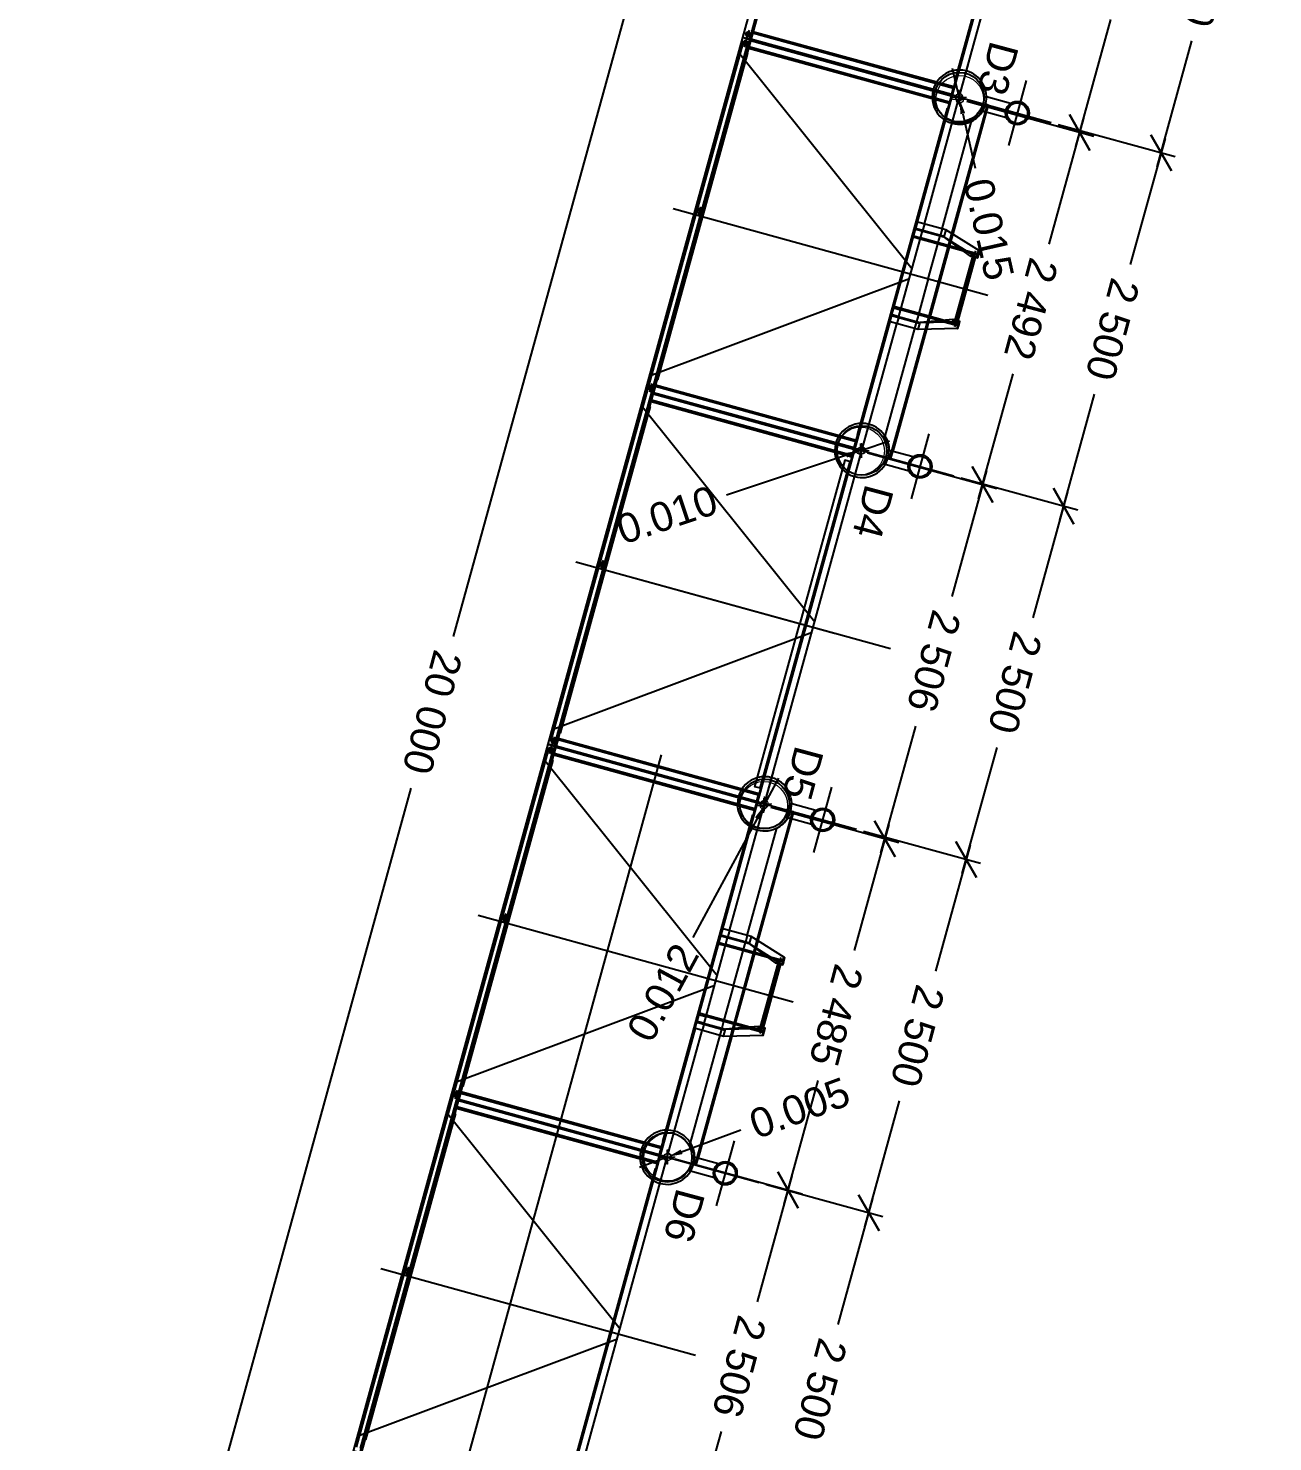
# Model space of a CAD drawing. Header units: metres. Extents: x -745703 to -745513, y -1028671 to -1027761.
# Drawn here: x -745689.67 to -745681.18, y -1027779.77 to -1027770.13 of the extents above; entities that cross this region are included whole.
import ezdxf

# ---------------------------------------------------------------- set-up
doc = ezdxf.new("R2010")
doc.units = ezdxf.units.M
doc.header["$LTSCALE"] = 0.05
doc.header["$PDMODE"] = 34
doc.header["$PDSIZE"] = 0.05
doc.layers.add('__Pomocná', color=2, linetype='Continuous', plot=False)
doc.layers.add('A_kóty', color=220, linetype='Continuous', lineweight=13)
doc.layers.add('bod-oznac', color=6, linetype='Continuous', lineweight=40)
for name, color, linetype in [('bod-cislo', 191, 'Continuous'), ('koty', 5, 'Continuous'), ('PROJEKT', 253, 'Continuous')]:
    doc.layers.add(name, color=color, linetype=linetype)
doc.styles.add('arial', font='arial.ttf')
doc.styles.get("Standard").update_dxf_attribs({"font": 'arial.ttf'})
doc.dimstyles.new('jedna v 100_1', dxfattribs={"dimscale": 0.1, "dimtxt": 2, "dimasz": 2, "dimexe": 1, "dimexo": 0.5, "dimgap": 1.2, "dimtad": 1, "dimdec": 0, "dimlfac": 1000, "dimzin": 9, "dimlunit": 6, "dimtxsty": 'arial', "dimblk": 'OBLIQUE', "dimcen": 0, "dimdle": 1, "dimclrd": 220, "dimclre": 220, "dimclrt": 40, "dimazin": 2, "dimtfac": 0.6, "dimtdec": 0, "dimtmove": 0, "dimatfit": 0, "dimldrblk": 'sipka_koty', "dimfxl": 1, "dimlwd": -1, "dimarcsym": 0})
doc.dimstyles.new('Standard 0.300', dxfattribs={"dimtxt": 0.2, "dimasz": 0.1, "dimexe": 0.18, "dimexo": 0.0625, "dimgap": 0.09, "dimtad": 0, "dimdec": 3, "dimzin": 0, "dimdsep": 46, "dimtxsty": 'Standard', "dimblk2": 'NONE', "dimsah": 1, "dimcen": 0.09, "dimse1": 1, "dimse2": 1, "dimadec": 0, "dimazin": 0, "dimtfac": 1, "dimtdec": 3, "dimtofl": 0, "dimtmove": 0, "dimatfit": 3, "dimldrblk": 'NONE', "dimfxl": 1, "dimtolj": 1, "dimtzin": 0, "dimarcsym": 0})

# ---------------------------------------------------------------- blocks, each defined once
blk = doc.blocks.new('_Oblique')
at = {"color": 0, "linetype": 'ByBlock', "lineweight": -2}
blk.add_line((-0.5, -0.5), (0.5, 0.5), dxfattribs=at)
blk = doc.blocks.new('*D53')
at = {"layer": 'Defpoints', "color": 0, "transparency": 16777216}
for p in [(-745683.4673, -1027765.3688), (-745689.5708, -1027784.4323), (-745688.7777, -1027784.6509)]:
    blk.add_point(p, dxfattribs=at)
at = {"layer": 'PROJEKT', "transparency": 16777216}
for p, q in [((-745684.2289, -1027765.0551), (-745686.7705, -1027774.2747)), ((-745689.5974, -1027784.5287), (-745687.0557, -1027775.3091))]:
    blk.add_line(p, q, dxfattribs=at)
at = {"layer": 'PROJEKT', "lineweight": -2, "transparency": 16777216}
for p, q in [((-745683.5155, -1027765.3555), (-745684.3518, -1027765.1249)), ((-745688.8259, -1027784.6376), (-745689.6672, -1027784.4057))]:
    blk.add_line(p, q, dxfattribs=at)
at = {"layer": 'PROJEKT', "transparency": 16777216, "xscale": 0.2, "yscale": 0.2, "zscale": 0.2}
for p, rotation in [((-745684.2554, -1027765.1515), 74.58737072831195), ((-745689.5708, -1027784.4323), 254.587370728312)]:
    blk.add_blockref('_Oblique', p, dxfattribs=dict(at, rotation=rotation))
at = {"layer": 'PROJEKT', "transparency": 16777216, "insert": (-745686.9131, -1027774.7919), "char_height": 0.2, "attachment_point": 5, "rotation": 255, "style": 'arial'}
blk.add_mtext('20\xa0000', dxfattribs=at)
blk = doc.blocks.new('sipka_koty')
at = {"color": 220, "ltscale": 20}
for p, q in [((-1, 0.15), (-0.9, 0.15)), ((-1, 0.1), (-0.6, 0.1)), ((-1, 0.05), (-0.3, 0.05)), ((-1, 0), (0, 0)), ((-1, -0.05), (-0.3, -0.05)), ((-1, -0.1), (-0.6, -0.1)), ((-1, -0.15), (-0.9, -0.15))]:
    blk.add_line(p, q, dxfattribs=at)
at = {"layer": 'A_kóty', "ltscale": 20}
for p, q in [((0, 0), (-1, 0.167)), ((-1, 0.167), (-1, -0.167)), ((-1, -0.167), (0, 0))]:
    blk.add_line(p, q, dxfattribs=at)
blk = doc.blocks.new('*D54')
at = {"layer": 'Defpoints', "color": 0, "transparency": 16777216}
for p in [(-745682.0294, -1027768.3579), (-745682.6932, -1027770.7681), (-745681.9436, -1027770.9748)]:
    blk.add_point(p, dxfattribs=at)
at = {"layer": 'PROJEKT', "lineweight": -2, "transparency": 16777216}
for p, q in [((-745681.9812, -1027768.3712), (-745681.1828, -1027768.5913)), ((-745682.645, -1027770.7814), (-745681.8472, -1027771.0014))]:
    blk.add_line(p, q, dxfattribs=at)
at = {"layer": 'PROJEKT', "transparency": 16777216}
for p, q in [((-745681.2526, -1027768.4683), (-745681.4895, -1027769.3274)), ((-745681.9702, -1027771.0712), (-745681.7333, -1027770.2121))]:
    blk.add_line(p, q, dxfattribs=at)
at = {"layer": 'PROJEKT', "transparency": 16777216, "xscale": 0.2, "yscale": 0.2, "zscale": 0.2}
for p, rotation in [((-745681.2792, -1027768.5647), 74.58737072831195), ((-745681.9436, -1027770.9748), 254.587370728312)]:
    blk.add_blockref('_Oblique', p, dxfattribs=dict(at, rotation=rotation))
at = {"layer": 'PROJEKT', "transparency": 16777216, "insert": (-745681.6114, -1027769.7697), "char_height": 0.2, "attachment_point": 5, "rotation": 255, "style": 'arial'}
blk.add_mtext('2\xa0500', dxfattribs=at)
blk = doc.blocks.new('*D55')
at = {"layer": 'Defpoints', "color": 0, "transparency": 16777216}
for p in [(-745682.6932, -1027770.7681), (-745683.357, -1027773.1784), (-745682.608, -1027773.3849)]:
    blk.add_point(p, dxfattribs=at)
at = {"layer": 'PROJEKT', "lineweight": -2, "transparency": 16777216}
for p, q in [((-745682.645, -1027770.7814), (-745681.8472, -1027771.0014)), ((-745683.3088, -1027773.1917), (-745682.5116, -1027773.4115))]:
    blk.add_line(p, q, dxfattribs=at)
at = {"layer": 'PROJEKT', "transparency": 16777216}
for p, q in [((-745681.917, -1027770.8784), (-745682.1539, -1027771.7375)), ((-745682.6346, -1027773.4813), (-745682.3978, -1027772.6222))]:
    blk.add_line(p, q, dxfattribs=at)
at = {"layer": 'PROJEKT', "transparency": 16777216, "xscale": 0.2, "yscale": 0.2, "zscale": 0.2}
for p, rotation in [((-745681.9436, -1027770.9748), 74.58737072831195), ((-745682.608, -1027773.3849), 254.587370728312)]:
    blk.add_blockref('_Oblique', p, dxfattribs=dict(at, rotation=rotation))
at = {"layer": 'PROJEKT', "transparency": 16777216, "insert": (-745682.2758, -1027772.1798), "char_height": 0.2, "attachment_point": 5, "rotation": 255, "style": 'arial'}
blk.add_mtext('2\xa0500', dxfattribs=at)
blk = doc.blocks.new('*D56')
at = {"layer": 'Defpoints', "color": 0, "transparency": 16777216}
for p in [(-745683.357, -1027773.1784), (-745684.0208, -1027775.5887), (-745683.2725, -1027775.795)]:
    blk.add_point(p, dxfattribs=at)
at = {"layer": 'PROJEKT', "lineweight": -2, "transparency": 16777216}
for p, q in [((-745683.3088, -1027773.1917), (-745682.5116, -1027773.4115)), ((-745683.9726, -1027775.602), (-745683.1761, -1027775.8216))]:
    blk.add_line(p, q, dxfattribs=at)
at = {"layer": 'PROJEKT', "transparency": 16777216}
for p, q in [((-745682.5815, -1027773.2885), (-745682.8183, -1027774.1476)), ((-745683.299, -1027775.8914), (-745683.0622, -1027775.0323))]:
    blk.add_line(p, q, dxfattribs=at)
at = {"layer": 'PROJEKT', "transparency": 16777216, "xscale": 0.2, "yscale": 0.2, "zscale": 0.2}
for p, rotation in [((-745682.608, -1027773.3849), 74.58737072831195), ((-745683.2725, -1027775.795), 254.587370728312)]:
    blk.add_blockref('_Oblique', p, dxfattribs=dict(at, rotation=rotation))
at = {"layer": 'PROJEKT', "transparency": 16777216, "insert": (-745682.9402, -1027774.5899), "char_height": 0.2, "attachment_point": 5, "rotation": 255, "style": 'arial'}
blk.add_mtext('2\xa0500', dxfattribs=at)
blk = doc.blocks.new('*D57')
at = {"layer": 'Defpoints', "color": 0, "transparency": 16777216}
for p in [(-745684.0208, -1027775.5887), (-745684.6846, -1027777.9989), (-745683.9369, -1027778.2051)]:
    blk.add_point(p, dxfattribs=at)
at = {"layer": 'PROJEKT', "lineweight": -2, "transparency": 16777216}
for p, q in [((-745683.9726, -1027775.602), (-745683.1761, -1027775.8216)), ((-745684.6364, -1027778.0122), (-745683.8405, -1027778.2316))]:
    blk.add_line(p, q, dxfattribs=at)
at = {"layer": 'PROJEKT', "transparency": 16777216}
for p, q in [((-745683.2459, -1027775.6986), (-745683.4827, -1027776.5577)), ((-745683.9635, -1027778.3015), (-745683.7266, -1027777.4423))]:
    blk.add_line(p, q, dxfattribs=at)
at = {"layer": 'PROJEKT', "transparency": 16777216, "xscale": 0.2, "yscale": 0.2, "zscale": 0.2}
for p, rotation in [((-745683.2725, -1027775.795), 74.58737072831195), ((-745683.9369, -1027778.2051), 254.587370728312)]:
    blk.add_blockref('_Oblique', p, dxfattribs=dict(at, rotation=rotation))
at = {"layer": 'PROJEKT', "transparency": 16777216, "insert": (-745683.6047, -1027777), "char_height": 0.2, "attachment_point": 5, "rotation": 255, "style": 'arial'}
blk.add_mtext('2\xa0500', dxfattribs=at)
blk = doc.blocks.new('*D58')
at = {"layer": 'Defpoints', "color": 0, "transparency": 16777216}
for p in [(-745684.6846, -1027777.9989), (-745685.3484, -1027780.4092), (-745684.6013, -1027780.6152)]:
    blk.add_point(p, dxfattribs=at)
at = {"layer": 'PROJEKT', "lineweight": -2, "transparency": 16777216}
for p, q in [((-745684.6364, -1027778.0122), (-745683.8405, -1027778.2316)), ((-745685.3002, -1027780.4225), (-745684.5049, -1027780.6417))]:
    blk.add_line(p, q, dxfattribs=at)
at = {"layer": 'PROJEKT', "transparency": 16777216}
for p, q in [((-745683.9103, -1027778.1087), (-745684.1472, -1027778.9678)), ((-745684.6279, -1027780.7116), (-745684.391, -1027779.8524))]:
    blk.add_line(p, q, dxfattribs=at)
at = {"layer": 'PROJEKT', "transparency": 16777216, "xscale": 0.2, "yscale": 0.2, "zscale": 0.2}
for p, rotation in [((-745683.9369, -1027778.2051), 74.58737072831195), ((-745684.6013, -1027780.6152), 254.587370728312)]:
    blk.add_blockref('_Oblique', p, dxfattribs=dict(at, rotation=rotation))
at = {"layer": 'PROJEKT', "transparency": 16777216, "insert": (-745684.2691, -1027779.4101), "char_height": 0.2, "attachment_point": 5, "rotation": 255, "style": 'arial'}
blk.add_mtext('2\xa0500', dxfattribs=at)
blk = doc.blocks.new('*D62')
at = {"layer": 'Defpoints', "color": 0, "transparency": 16777216}
for p in [(-745682.6622, -1027768.1901, -0.057), (-745683.3164, -1027770.6106, 0.091), (-745682.4989, -1027770.836)]:
    blk.add_point(p, dxfattribs=at)
at = {"layer": 'koty', "lineweight": -2, "transparency": 16777216}
for p, q in [((-745682.614, -1027768.2034), (-745681.7361, -1027768.4454)), ((-745683.2682, -1027770.6239), (-745682.4025, -1027770.8626))]:
    blk.add_line(p, q, dxfattribs=at)
at = {"layer": 'koty', "transparency": 16777216}
for p, q in [((-745681.806, -1027768.3224), (-745682.0427, -1027769.1812)), ((-745682.5255, -1027770.9324), (-745682.2868, -1027770.0665))]:
    blk.add_line(p, q, dxfattribs=at)
at = {"layer": 'koty', "transparency": 16777216, "xscale": 0.2, "yscale": 0.2, "zscale": 0.2}
for p, rotation in [((-745681.8325, -1027768.4188), 74.58737072831195), ((-745682.4989, -1027770.836), 254.587370728312)]:
    blk.add_blockref('_Oblique', p, dxfattribs=dict(at, rotation=rotation))
at = {"layer": 'koty', "transparency": 16777216, "insert": (-745682.1647, -1027769.6239), "char_height": 0.2, "attachment_point": 5, "rotation": 255, "style": 'arial'}
blk.add_mtext('2\xa0507', dxfattribs=at)
blk = doc.blocks.new('*D63')
at = {"layer": 'Defpoints', "color": 0, "transparency": 16777216}
for p in [(-745683.3164, -1027770.6106, 0.091), (-745683.9932, -1027773.009, 0.022), (-745683.1612, -1027773.2384)]:
    blk.add_point(p, dxfattribs=at)
at = {"layer": 'koty', "lineweight": -2, "transparency": 16777216}
for p, q in [((-745683.2682, -1027770.6239), (-745682.4025, -1027770.8626)), ((-745683.945, -1027773.0223), (-745683.0648, -1027773.2649))]:
    blk.add_line(p, q, dxfattribs=at)
at = {"layer": 'koty', "transparency": 16777216}
for p, q in [((-745682.4723, -1027770.7396), (-745682.7093, -1027771.5994)), ((-745683.1878, -1027773.3348), (-745682.9529, -1027772.4827))]:
    blk.add_line(p, q, dxfattribs=at)
at = {"layer": 'koty', "transparency": 16777216, "xscale": 0.2, "yscale": 0.2, "zscale": 0.2}
for p, rotation in [((-745682.4989, -1027770.836), 74.58737072831195), ((-745683.1612, -1027773.2384), 254.587370728312)]:
    blk.add_blockref('_Oblique', p, dxfattribs=dict(at, rotation=rotation))
at = {"layer": 'koty', "transparency": 16777216, "insert": (-745682.8311, -1027772.041), "char_height": 0.2, "attachment_point": 5, "rotation": 255, "style": 'arial'}
blk.add_mtext('2\xa0492', dxfattribs=at)
blk = doc.blocks.new('*D64')
at = {"layer": 'Defpoints', "color": 0, "transparency": 16777216}
for p in [(-745683.9932, -1027773.009, 0.022), (-745684.653, -1027775.4264, 0.098), (-745683.8272, -1027775.6541)]:
    blk.add_point(p, dxfattribs=at)
at = {"layer": 'koty', "lineweight": -2, "transparency": 16777216}
for p, q in [((-745683.945, -1027773.0223), (-745683.0648, -1027773.2649)), ((-745684.6048, -1027775.4397), (-745683.7308, -1027775.6806))]:
    blk.add_line(p, q, dxfattribs=at)
at = {"layer": 'koty', "transparency": 16777216}
for p, q in [((-745683.1346, -1027773.142), (-745683.3714, -1027774.0008)), ((-745683.8537, -1027775.7505), (-745683.6154, -1027774.886))]:
    blk.add_line(p, q, dxfattribs=at)
at = {"layer": 'koty', "transparency": 16777216, "xscale": 0.2, "yscale": 0.2, "zscale": 0.2}
for p, rotation in [((-745683.1612, -1027773.2384), 74.58737072831195), ((-745683.8272, -1027775.6541), 254.587370728312)]:
    blk.add_blockref('_Oblique', p, dxfattribs=dict(at, rotation=rotation))
at = {"layer": 'koty', "transparency": 16777216, "insert": (-745683.4934, -1027774.4434), "char_height": 0.2, "attachment_point": 5, "rotation": 255, "style": 'arial'}
blk.add_mtext('2\xa0506', dxfattribs=at)
blk = doc.blocks.new('*D65')
at = {"layer": 'Defpoints', "color": 0, "transparency": 16777216}
for p in [(-745684.653, -1027775.4264, 0.098), (-745685.3062, -1027777.8245, -0.037), (-745684.4877, -1027778.0501)]:
    blk.add_point(p, dxfattribs=at)
at = {"layer": 'koty', "lineweight": -2, "transparency": 16777216}
for p, q in [((-745684.6048, -1027775.4397), (-745683.7308, -1027775.6806)), ((-745685.258, -1027777.8378), (-745684.3913, -1027778.0767))]:
    blk.add_line(p, q, dxfattribs=at)
at = {"layer": 'koty', "transparency": 16777216}
for p, q in [((-745683.8006, -1027775.5577), (-745684.0371, -1027776.4157)), ((-745684.5143, -1027778.1465), (-745684.2816, -1027777.3025))]:
    blk.add_line(p, q, dxfattribs=at)
at = {"layer": 'koty', "transparency": 16777216, "xscale": 0.2, "yscale": 0.2, "zscale": 0.2}
for p, rotation in [((-745683.8272, -1027775.6541), 74.58737072831195), ((-745684.4877, -1027778.0501), 254.587370728312)]:
    blk.add_blockref('_Oblique', p, dxfattribs=dict(at, rotation=rotation))
at = {"layer": 'koty', "transparency": 16777216, "insert": (-745684.1594, -1027776.8591), "char_height": 0.2, "attachment_point": 5, "rotation": 255, "style": 'arial'}
blk.add_mtext('2\xa0485', dxfattribs=at)
blk = doc.blocks.new('*D66')
at = {"layer": 'Defpoints', "color": 0, "transparency": 16777216}
for p in [(-745685.3062, -1027777.8245, -0.037), (-745685.9737, -1027780.2397, -0.04), (-745685.1537, -1027780.4658)]:
    blk.add_point(p, dxfattribs=at)
at = {"layer": 'koty', "lineweight": -2, "transparency": 16777216}
for p, q in [((-745685.258, -1027777.8378), (-745684.3913, -1027778.0767)), ((-745685.9255, -1027780.253), (-745685.0573, -1027780.4924))]:
    blk.add_line(p, q, dxfattribs=at)
at = {"layer": 'koty', "transparency": 16777216}
for p, q in [((-745684.4611, -1027777.9537), (-745684.6979, -1027778.8126)), ((-745685.1803, -1027780.5622), (-745684.9419, -1027779.6977))]:
    blk.add_line(p, q, dxfattribs=at)
at = {"layer": 'koty', "transparency": 16777216, "xscale": 0.2, "yscale": 0.2, "zscale": 0.2}
for p, rotation in [((-745684.4877, -1027778.0501), 74.58737072831195), ((-745685.1537, -1027780.4658), 254.587370728312)]:
    blk.add_blockref('_Oblique', p, dxfattribs=dict(at, rotation=rotation))
at = {"layer": 'koty', "transparency": 16777216, "insert": (-745684.8199, -1027779.2552), "char_height": 0.2, "attachment_point": 5, "rotation": 255, "style": 'arial'}
blk.add_mtext('2\xa0506', dxfattribs=at)
blk = doc.blocks.new('A$Cea847e41')
at = {"layer": 'PROJEKT', "linetype": 'Continuous', "lineweight": 0}
blk.add_point((-745681.358, -1027764.287), dxfattribs=at)
blk = doc.blocks.new('*D73')
at = {"layer": 'Defpoints', "color": 0, "transparency": 16777216}
for p in [(-745683.3212, -1027770.5959), (-745683.3198, -1027770.5956), (-745683.3164, -1027770.6106, 170.26)]:
    blk.add_point(p, dxfattribs=at)
at = {"layer": 'koty', "color": 0, "lineweight": -2, "transparency": 16777216}
for p, q in [((-745683.3212, -1027770.5959), (-745683.3652, -1027770.4008)), ((-745683.2959, -1027770.7085), (-745683.2122, -1027771.0794))]:
    blk.add_line(p, q, dxfattribs=at)
at = {"layer": 'koty', "color": 0, "transparency": 16777216}
blk.add_solid([(-745683.2796, -1027770.7048), (-745683.3121, -1027770.7121), (-745683.3179, -1027770.6109)], dxfattribs=at)
at = {"layer": 'koty', "color": 0, "transparency": 16777216, "insert": (-745683.118, -1027771.4971), "char_height": 0.2, "attachment_point": 5, "rotation": 282.70804}
blk.add_mtext('\\A1;0.015', dxfattribs=at)
blk = doc.blocks.new('_None')
blk = doc.blocks.new('*D74')
at = {"layer": 'Defpoints', "color": 0, "transparency": 16777216}
for p in [(-745683.9932, -1027773.009, 170.191), (-745683.9845, -1027773.0034), (-745683.9836, -1027773.0058)]:
    blk.add_point(p, dxfattribs=at)
at = {"layer": 'koty', "color": 0, "lineweight": -2, "transparency": 16777216}
for p, q in [((-745683.9845, -1027773.0034), (-745683.7947, -1027772.9402)), ((-745684.0889, -1027773.0381), (-745684.9072, -1027773.3105))]:
    blk.add_line(p, q, dxfattribs=at)
at = {"layer": 'koty', "color": 0, "transparency": 16777216}
blk.add_solid([(-745684.0941, -1027773.0223), (-745684.0836, -1027773.054), (-745683.994, -1027773.0066)], dxfattribs=at)
at = {"layer": 'koty', "color": 0, "transparency": 16777216, "insert": (-745685.3125, -1027773.4454), "char_height": 0.2, "attachment_point": 5, "rotation": 18.41012}
blk.add_mtext('\\A1;0.010', dxfattribs=at)
blk = doc.blocks.new('*D75')
at = {"layer": 'Defpoints', "color": 0, "transparency": 16777216}
for p in [(-745684.6474, -1027775.4161), (-745684.6445, -1027775.4177), (-745684.653, -1027775.4264, 170.267)]:
    blk.add_point(p, dxfattribs=at)
at = {"layer": 'koty', "color": 0, "lineweight": -2, "transparency": 16777216}
for p, q in [((-745684.6445, -1027775.4177), (-745684.5493, -1027775.2418)), ((-745684.6976, -1027775.5159), (-745685.1373, -1027776.3284))]:
    blk.add_line(p, q, dxfattribs=at)
at = {"layer": 'koty', "color": 0, "transparency": 16777216}
blk.add_solid([(-745684.7123, -1027775.508), (-745684.683, -1027775.5239), (-745684.65, -1027775.428)], dxfattribs=at)
at = {"layer": 'koty', "color": 0, "transparency": 16777216, "insert": (-745685.3403, -1027776.7035), "char_height": 0.2, "attachment_point": 5, "rotation": 61.5788}
blk.add_mtext('\\A1;0.012', dxfattribs=at)
blk = doc.blocks.new('*D76')
at = {"layer": 'Defpoints', "color": 0, "transparency": 16777216}
for p in [(-745685.3114, -1027777.8259), (-745685.3112, -1027777.8264), (-745685.3062, -1027777.8245, 170.132)]:
    blk.add_point(p, dxfattribs=at)
at = {"layer": 'koty', "color": 0, "lineweight": -2, "transparency": 16777216}
for p, q in [((-745685.2126, -1027777.7893), (-745684.8096, -1027777.6398)), ((-745685.3114, -1027777.8259), (-745685.4989, -1027777.8955))]:
    blk.add_line(p, q, dxfattribs=at)
at = {"layer": 'koty', "color": 0, "transparency": 16777216}
blk.add_solid([(-745685.2184, -1027777.7737), (-745685.2068, -1027777.8049), (-745685.3063, -1027777.8241)], dxfattribs=at)
at = {"layer": 'koty', "color": 0, "transparency": 16777216, "insert": (-745684.4081, -1027777.4909), "char_height": 0.2, "attachment_point": 5, "rotation": 20.34851}
blk.add_mtext('\\A1;0.005', dxfattribs=at)
blk = doc.blocks.new('A$C6e8890b1')
at = {"layer": 'bod-oznac', "linetype": 'Continuous', "lineweight": 0}
for centre, radius in [((-745683.3165, -1027770.6106, -170.26), 0.1628), ((-745683.9932, -1027773.009, -170.191), 0.1631), ((-745684.653, -1027775.4264, -170.267), 0.1627), ((-745685.3062, -1027777.8245, -170.132), 0.1632)]:
    blk.add_circle(centre, radius, dxfattribs=at)

msp = doc.modelspace()

# ---------------------------------------------------------------- linework, layer by layer
at = {"layer": 'bod-oznac', "linetype": 'Continuous', "lineweight": 0}
for p in [(-745683.3164, -1027770.6106, 170.635), (-745683.9932, -1027773.009, 170.629), (-745684.653, -1027775.4264, 170.631), (-745685.3062, -1027777.8245, 170.625)]:
    msp.add_point(p, dxfattribs=at)
at = {"layer": 'PROJEKT', "ltscale": 0.1}
for p, q in [((-745684.7487, -1027770.2021), (-745684.0849, -1027767.7918)), ((-745683.3661, -1027770.5828), (-745682.7023, -1027768.1726)), ((-745685.4124, -1027772.6123), (-745684.7487, -1027770.2021)), ((-745684.7292, -1027770.1576), (-745683.3601, -1027770.5347)), ((-745684.7546, -1027770.2502), (-745683.3856, -1027770.6272)), ((-745682.863, -1027770.4828), (-745682.9851, -1027770.9263)), ((-745683.6043, -1027771.4476), (-745683.3661, -1027770.5828)), ((-745683.3198, -1027770.5956), (-745682.6932, -1027770.7681)), ((-745683.1304, -1027770.6477), (-745683.1437, -1027770.6959)), ((-745683.1222, -1027770.65), (-745683.1355, -1027770.6982)), ((-745683.558, -1027771.4604), (-745683.5713, -1027771.5086)), ((-745683.7785, -1027772.0801), (-745683.6176, -1027771.4958)), ((-745683.5779, -1027771.5005), (-745683.4232, -1027771.5431)), ((-745683.4375, -1027771.4936), (-745683.4508, -1027771.5418)), ((-745683.3721, -1027771.5255), (-745683.3863, -1027771.5768)), ((-745683.3646, -1027771.5302), (-745683.3789, -1027771.5821)), ((-745683.2086, -1027771.6438), (-745683.3516, -1027772.163)), ((-745684.0299, -1027772.9931), (-745683.7918, -1027772.1283)), ((-745683.7322, -1027772.0928), (-745683.7455, -1027772.141)), ((-745683.742, -1027772.0963), (-745683.5873, -1027772.139)), ((-745683.6117, -1027772.126), (-745683.625, -1027772.1742)), ((-745683.5383, -1027772.1289), (-745683.5525, -1027772.1802)), ((-745683.5293, -1027772.1281), (-745683.5436, -1027772.18)), ((-745686.0762, -1027775.0226), (-745685.4124, -1027772.6123)), ((-745685.393, -1027772.5679), (-745684.0239, -1027772.9449)), ((-745685.4184, -1027772.6605), (-745684.0494, -1027773.0375)), ((-745683.5267, -1027772.8931), (-745683.6489, -1027773.3366)), ((-745684.6937, -1027775.4033), (-745684.0299, -1027772.9931)), ((-745683.9836, -1027773.0058), (-745683.357, -1027773.1784)), ((-745683.7942, -1027773.058), (-745683.7809, -1027773.0098)), ((-745683.786, -1027773.0603), (-745683.7727, -1027773.0121)), ((-745686.74, -1027777.4329), (-745686.0762, -1027775.0226)), ((-745686.0568, -1027774.9782), (-745684.6877, -1027775.3552)), ((-745686.0822, -1027775.0707), (-745684.7132, -1027775.4478)), ((-745684.1905, -1027775.3034), (-745684.3127, -1027775.7468)), ((-745684.9319, -1027776.2681), (-745684.6937, -1027775.4033)), ((-745684.6474, -1027775.4161), (-745684.0208, -1027775.5887)), ((-745684.458, -1027775.4683), (-745684.4713, -1027775.5165)), ((-745684.4498, -1027775.4705), (-745684.4631, -1027775.5187)), ((-745684.8856, -1027776.2809), (-745684.8989, -1027776.3291)), ((-745685.1061, -1027776.9006), (-745684.9452, -1027776.3164)), ((-745684.9055, -1027776.3211), (-745684.7508, -1027776.3637)), ((-745684.7651, -1027776.3141), (-745684.7784, -1027776.3623)), ((-745684.6997, -1027776.346), (-745684.7139, -1027776.3973)), ((-745684.6922, -1027776.3507), (-745684.7065, -1027776.4026)), ((-745684.5362, -1027776.4643), (-745684.6792, -1027776.9835)), ((-745685.3575, -1027777.8136), (-745685.1193, -1027776.9488)), ((-745685.0598, -1027776.9133), (-745685.0731, -1027776.9616)), ((-745685.0696, -1027776.9169), (-745684.9149, -1027776.9595)), ((-745684.9393, -1027776.9465), (-745684.9526, -1027776.9947)), ((-745684.8659, -1027776.9495), (-745684.8801, -1027777.0008)), ((-745684.8569, -1027776.9487), (-745684.8712, -1027777.0006)), ((-745687.4038, -1027779.8431), (-745686.74, -1027777.4329)), ((-745686.7206, -1027777.3884), (-745685.3515, -1027777.7655)), ((-745686.746, -1027777.481), (-745685.377, -1027777.858)), ((-745684.8543, -1027777.7136), (-745684.9765, -1027778.1571)), ((-745686.0213, -1027780.2239), (-745685.3575, -1027777.8136)), ((-745685.3112, -1027777.8264), (-745684.6846, -1027777.9989)), ((-745685.1218, -1027777.8785), (-745685.1085, -1027777.8303)), ((-745685.1136, -1027777.8808), (-745685.1003, -1027777.8326))]:
    msp.add_line(p, q, dxfattribs=at)
at = {"layer": 'PROJEKT'}
for p, q in [((-745682.7382, -1027768.2612), (-745683.3515, -1027770.4883)), ((-745684.7312, -1027770.1757), (-745684.7897, -1027770.1596)), ((-745684.7844, -1027770.2548), (-745684.7683, -1027770.1963)), ((-745684.7524, -1027770.1385), (-745684.7685, -1027770.1969)), ((-745684.7262, -1027770.147), (-745683.3572, -1027770.5241)), ((-745684.7633, -1027770.2966), (-745685.3766, -1027772.5237)), ((-745684.7471, -1027770.2336), (-745684.8056, -1027770.2175)), ((-745684.7576, -1027770.2608), (-745683.3885, -1027770.6378)), ((-745683.3198, -1027770.5956), (-745683.2595, -1027770.3764)), ((-745682.971, -1027770.6398), (-745683.1348, -1027770.5946)), ((-745683.402, -1027770.6715), (-745684.0153, -1027772.8986)), ((-745683.1437, -1027770.6959), (-745683.3721, -1027771.5255)), ((-745683.1355, -1027770.6982), (-745683.3646, -1027771.5302)), ((-745682.9975, -1027770.7362), (-745683.1614, -1027770.6911)), ((-745685.0631, -1027771.3809), (-745685.1216, -1027771.3648)), ((-745685.0843, -1027771.3436), (-745685.1004, -1027771.4021)), ((-745683.4115, -1027771.5007), (-745683.4248, -1027771.5489)), ((-745683.2444, -1027771.6795), (-745683.4248, -1027771.5489)), ((-745683.4248, -1027771.5489), (-745683.1962, -1027771.6928)), ((-745683.1829, -1027771.6446), (-745683.4115, -1027771.5007)), ((-745683.3972, -1027771.6167), (-745683.5274, -1027772.0891)), ((-745683.3891, -1027771.6189), (-745683.5192, -1027772.0913)), ((-745683.3863, -1027771.5768), (-745683.3946, -1027771.607)), ((-745683.3789, -1027771.5821), (-745683.3864, -1027771.6093)), ((-745683.1829, -1027771.6446), (-745683.1962, -1027771.6928)), ((-745683.2299, -1027771.6835), (-745683.3494, -1027772.1173)), ((-745683.2106, -1027771.6888), (-745683.3301, -1027772.1226)), ((-745683.2444, -1027771.6795), (-745683.1962, -1027771.6928)), ((-745683.599, -1027772.1814), (-745683.5857, -1027772.1332)), ((-745683.599, -1027772.1814), (-745683.5857, -1027772.1332)), ((-745683.3639, -1027772.1134), (-745683.5857, -1027772.1332)), ((-745683.5857, -1027772.1332), (-745683.3157, -1027772.1266)), ((-745683.53, -1027772.0987), (-745683.5383, -1027772.1289)), ((-745683.5218, -1027772.101), (-745683.5293, -1027772.1281)), ((-745683.3639, -1027772.1134), (-745683.3157, -1027772.1266)), ((-745683.3639, -1027772.1134), (-745683.3157, -1027772.1266)), ((-745683.3639, -1027772.1134), (-745683.3157, -1027772.1266)), ((-745683.3289, -1027772.1748), (-745683.3157, -1027772.1266)), ((-745683.5525, -1027772.1802), (-745683.7809, -1027773.0098)), ((-745683.5436, -1027772.18), (-745683.7727, -1027773.0121)), ((-745683.3289, -1027772.1748), (-745683.599, -1027772.1814)), ((-745685.395, -1027772.586), (-745685.4535, -1027772.5699)), ((-745685.4162, -1027772.5487), (-745685.4323, -1027772.6072)), ((-745685.39, -1027772.5573), (-745684.021, -1027772.9343)), ((-745685.4271, -1027772.7068), (-745686.0404, -1027774.9339)), ((-745685.4214, -1027772.6711), (-745684.0523, -1027773.0481)), ((-745683.6347, -1027773.0501), (-745683.7986, -1027773.0049)), ((-745684.0658, -1027773.0818), (-745684.6791, -1027775.3088)), ((-745683.6613, -1027773.1465), (-745683.8252, -1027773.1013)), ((-745685.7269, -1027773.7911), (-745685.7854, -1027773.775)), ((-745685.7481, -1027773.7539), (-745685.7642, -1027773.8123)), ((-745686.0588, -1027774.9963), (-745686.1173, -1027774.9802)), ((-745686.112, -1027775.0753), (-745686.0959, -1027775.0168)), ((-745686.08, -1027774.959), (-745686.0961, -1027775.0175)), ((-745686.0538, -1027774.9676), (-745684.6848, -1027775.3446)), ((-745686.0909, -1027775.1171), (-745686.7042, -1027777.3442)), ((-745686.0747, -1027775.0541), (-745686.1332, -1027775.038)), ((-745686.0852, -1027775.0813), (-745684.7161, -1027775.4584)), ((-745684.6474, -1027775.4161), (-745684.5871, -1027775.1969)), ((-745684.2985, -1027775.4603), (-745684.4624, -1027775.4152)), ((-745684.7295, -1027775.492), (-745685.3429, -1027777.7191)), ((-745684.4713, -1027775.5165), (-745684.6997, -1027776.346)), ((-745684.4631, -1027775.5187), (-745684.6922, -1027776.3507)), ((-745684.3251, -1027775.5567), (-745684.489, -1027775.5116)), ((-745686.3907, -1027776.2014), (-745686.4492, -1027776.1853)), ((-745686.4119, -1027776.1641), (-745686.428, -1027776.2226)), ((-745684.7391, -1027776.3212), (-745684.7524, -1027776.3694)), ((-745684.572, -1027776.5), (-745684.7524, -1027776.3694)), ((-745684.7524, -1027776.3694), (-745684.5238, -1027776.5133)), ((-745684.5105, -1027776.4651), (-745684.7391, -1027776.3212)), ((-745684.7248, -1027776.4372), (-745684.8549, -1027776.9096)), ((-745684.7166, -1027776.4394), (-745684.8468, -1027776.9119)), ((-745684.7139, -1027776.3973), (-745684.7222, -1027776.4275)), ((-745684.7065, -1027776.4026), (-745684.714, -1027776.4298)), ((-745684.5105, -1027776.4651), (-745684.5238, -1027776.5133)), ((-745684.5575, -1027776.504), (-745684.677, -1027776.9379)), ((-745684.5382, -1027776.5093), (-745684.6577, -1027776.9432)), ((-745684.572, -1027776.5), (-745684.5238, -1027776.5133)), ((-745684.9266, -1027777.0019), (-745684.9133, -1027776.9537)), ((-745684.9266, -1027777.0019), (-745684.9133, -1027776.9537)), ((-745684.6915, -1027776.9339), (-745684.9133, -1027776.9537)), ((-745684.9133, -1027776.9537), (-745684.6433, -1027776.9472)), ((-745684.8576, -1027776.9192), (-745684.8659, -1027776.9495)), ((-745684.8494, -1027776.9215), (-745684.8569, -1027776.9487)), ((-745684.6915, -1027776.9339), (-745684.6433, -1027776.9472)), ((-745684.6915, -1027776.9339), (-745684.6433, -1027776.9472)), ((-745684.6915, -1027776.9339), (-745684.6433, -1027776.9472)), ((-745684.6565, -1027776.9954), (-745684.6433, -1027776.9472)), ((-745684.8801, -1027777.0008), (-745685.1085, -1027777.8303)), ((-745684.8712, -1027777.0006), (-745685.1003, -1027777.8326)), ((-745684.6565, -1027776.9954), (-745684.9266, -1027777.0019)), ((-745686.7226, -1027777.4065), (-745686.7811, -1027777.3904)), ((-745686.7438, -1027777.3692), (-745686.7599, -1027777.4277)), ((-745686.7176, -1027777.3778), (-745685.3486, -1027777.7549)), ((-745686.7547, -1027777.5274), (-745687.368, -1027779.7544)), ((-745686.749, -1027777.4916), (-745685.3799, -1027777.8686)), ((-745684.9623, -1027777.8706), (-745685.1262, -1027777.8254)), ((-745685.3933, -1027777.9023), (-745686.0067, -1027780.1294)), ((-745684.9889, -1027777.967), (-745685.1528, -1027777.9219)), ((-745687.0545, -1027778.6117), (-745687.113, -1027778.5956)), ((-745687.0757, -1027778.5744), (-745687.0918, -1027778.6329))]:
    msp.add_line(p, q, dxfattribs=at)
at = {"layer": 'PROJEKT', "ltscale": 0.3}
for p, q in [((-745684.8244, -1027770.2898), (-745683.6409, -1027771.7676)), ((-745685.2714, -1027771.3546), (-745683.1258, -1027771.9456)), ((-745683.6594, -1027771.8347), (-745685.4326, -1027772.4982)), ((-745684.3047, -1027774.1779), (-745685.4882, -1027772.7001)), ((-745685.9352, -1027773.7649), (-745684.1709, -1027774.2508)), ((-745685.9352, -1027773.7649), (-745683.7896, -1027774.3558)), ((-745686.0964, -1027774.9085), (-745684.3232, -1027774.245)), ((-745686.152, -1027775.1103), (-745684.9685, -1027776.5881)), ((-745686.599, -1027776.1751), (-745684.4534, -1027776.7661)), ((-745684.9869, -1027776.6552), (-745686.7602, -1027777.3187)), ((-745685.6323, -1027778.9984), (-745686.8158, -1027777.5206)), ((-745687.2628, -1027778.5854), (-745685.4985, -1027779.0713)), ((-745687.2628, -1027778.5854), (-745685.1172, -1027779.1763)), ((-745687.424, -1027779.729), (-745685.6507, -1027779.0655))]:
    msp.add_line(p, q, dxfattribs=at)
at = {"layer": 'PROJEKT', "ltscale": 0.5}
msp.add_line((-745686.7484, -1027780.1637), (-745685.3491, -1027775.0828), dxfattribs=at)
at = {"layer": 'PROJEKT'}
for points in [[(-745684.0902, -1027767.7903), (-745684.0781, -1027767.7937), (-745684.7419, -1027770.2039), (-745684.7949, -1027770.1893), (-745684.1311, -1027767.7791), (-745684.1191, -1027767.7824)], [(-745684.7128, -1027770.1134), (-745684.7167, -1027770.1123), (-745684.7273, -1027770.1509)], [(-745685.4467, -1027772.6029), (-745685.4587, -1027772.5996), (-745684.7949, -1027770.1893), (-745684.7684, -1027770.1966)], [(-745684.7684, -1027770.1966), (-745684.7419, -1027770.2039), (-745685.4057, -1027772.6142), (-745685.4178, -1027772.6109)], [(-745686.1025, -1027774.9842), (-745684.7908, -1027770.2216)], [(-745686.0736, -1027774.9922), (-745684.7619, -1027770.2295)], [(-745684.7565, -1027770.2569), (-745683.3875, -1027770.634), (-745683.3981, -1027770.6725), (-745683.402, -1027770.6715)], [(-745683.558, -1027771.4604), (-745683.3198, -1027770.5956), (-745683.3729, -1027770.581), (-745684.0367, -1027772.9912), (-745683.9836, -1027773.0058), (-745683.7455, -1027772.141)], [(-745683.7048, -1027771.7861), (-745683.3981, -1027770.6725), (-745683.402, -1027770.6715)], [(-745683.4115, -1027771.5007), (-745683.611, -1027771.4458), (-745683.6243, -1027771.494), (-745683.4248, -1027771.5489)], [(-745683.7322, -1027772.0928), (-745683.5713, -1027771.5086)], [(-745683.2906, -1027771.646), (-745683.5867, -1027771.5645)], [(-745683.3138, -1027771.6293), (-745683.584, -1027771.5548)], [(-745683.4635, -1027771.588), (-745683.4508, -1027771.5418)], [(-745683.5312, -1027771.8339), (-745683.4662, -1027771.5977)], [(-745683.7048, -1027771.7861), (-745684.0114, -1027772.8996), (-745684.0153, -1027772.8986)], [(-745683.5312, -1027771.8339), (-745683.5963, -1027772.0701)], [(-745683.4492, -1027772.121), (-745683.7195, -1027772.0465)], [(-745683.4207, -1027772.1184), (-745683.7168, -1027772.0369)], [(-745683.599, -1027772.1814), (-745683.7985, -1027772.1264), (-745683.7852, -1027772.0782), (-745683.5857, -1027772.1332)], [(-745683.5989, -1027772.0797), (-745683.6117, -1027772.126)], [(-745685.4178, -1027772.6109), (-745685.4057, -1027772.6142), (-745686.0695, -1027775.0244), (-745686.1225, -1027775.0098), (-745685.4587, -1027772.5996), (-745685.4467, -1027772.6029)], [(-745685.3911, -1027772.5612), (-745684.0221, -1027772.9382), (-745684.0114, -1027772.8996), (-745684.0153, -1027772.8986)], [(-745685.7376, -1027773.8193), (-745685.4309, -1027772.7058), (-745685.4271, -1027772.7068)], [(-745685.4271, -1027772.7068), (-745685.4309, -1027772.7058), (-745685.4203, -1027772.6672)], [(-745684.3686, -1027774.1964), (-745684.0619, -1027773.0828), (-745684.1005, -1027773.0722), (-745684.4071, -1027774.1857)], [(-745685.7376, -1027773.8193), (-745686.0443, -1027774.9329), (-745686.0404, -1027774.9339)], [(-745684.3686, -1027774.1964), (-745684.6752, -1027775.3099), (-745684.7138, -1027775.2993), (-745684.4071, -1027774.1857)], [(-745686.0404, -1027774.9339), (-745686.0443, -1027774.9329), (-745686.0549, -1027774.9714)], [(-745686.7743, -1027777.4234), (-745686.7863, -1027777.4201), (-745686.1225, -1027775.0098), (-745686.096, -1027775.0171)], [(-745686.096, -1027775.0171), (-745686.0695, -1027775.0244), (-745686.7333, -1027777.4347), (-745686.7453, -1027777.4314)], [(-745687.4301, -1027779.8048), (-745686.1184, -1027775.0421)], [(-745687.4012, -1027779.8127), (-745686.0895, -1027775.0501)], [(-745686.0841, -1027775.0775), (-745684.7151, -1027775.4545), (-745684.7257, -1027775.4931), (-745684.7295, -1027775.492)], [(-745684.8856, -1027776.2809), (-745684.6474, -1027775.4161), (-745684.7005, -1027775.4015), (-745685.3643, -1027777.8118), (-745685.3112, -1027777.8264), (-745685.0731, -1027776.9616)], [(-745685.0324, -1027776.6066), (-745684.7257, -1027775.4931), (-745684.7295, -1027775.492)], [(-745684.7391, -1027776.3212), (-745684.9386, -1027776.2663), (-745684.9519, -1027776.3145), (-745684.7524, -1027776.3694)], [(-745685.0598, -1027776.9133), (-745684.8989, -1027776.3291)], [(-745684.6182, -1027776.4666), (-745684.9143, -1027776.385)], [(-745684.6414, -1027776.4498), (-745684.9116, -1027776.3754)], [(-745684.7911, -1027776.4086), (-745684.7784, -1027776.3623)], [(-745684.8588, -1027776.6544), (-745684.7938, -1027776.4182)], [(-745685.0324, -1027776.6066), (-745685.339, -1027777.7202), (-745685.3429, -1027777.7191)], [(-745684.8588, -1027776.6544), (-745684.9239, -1027776.8906)], [(-745684.7768, -1027776.9415), (-745685.047, -1027776.8671)], [(-745684.7483, -1027776.939), (-745685.0444, -1027776.8574)], [(-745684.9266, -1027777.0019), (-745685.1261, -1027776.9469), (-745685.1128, -1027776.8987), (-745684.9133, -1027776.9537)], [(-745684.9265, -1027776.9003), (-745684.9393, -1027776.9465)], [(-745686.7453, -1027777.4314), (-745686.7333, -1027777.4347), (-745687.3971, -1027779.845), (-745687.4501, -1027779.8304), (-745686.7863, -1027777.4201), (-745686.7743, -1027777.4234)], [(-745686.7187, -1027777.3817), (-745685.3497, -1027777.7587), (-745685.339, -1027777.7202), (-745685.3429, -1027777.7191)], [(-745687.0652, -1027778.6398), (-745686.7585, -1027777.5263), (-745686.7547, -1027777.5274)], [(-745686.7547, -1027777.5274), (-745686.7585, -1027777.5263), (-745686.7479, -1027777.4877)], [(-745687.0652, -1027778.6398), (-745687.3719, -1027779.7534), (-745687.368, -1027779.7544)], [(-745687.368, -1027779.7544), (-745687.3719, -1027779.7534), (-745687.3825, -1027779.792)]]:
    msp.add_lwpolyline(points, dxfattribs=at)
for points in [[(-745683.3198, -1027770.5956), (-745682.656, -1027768.1853), (-745682.7091, -1027768.1707), (-745683.3729, -1027770.581)], [(-745684.7565, -1027770.2569), (-745684.7432, -1027770.2087), (-745683.3742, -1027770.5858), (-745683.3875, -1027770.634)], [(-745684.7273, -1027770.1509), (-745684.7406, -1027770.1991), (-745683.3715, -1027770.5761), (-745683.3583, -1027770.5279)], [(-745685.4203, -1027772.6672), (-745685.407, -1027772.619), (-745684.038, -1027772.996), (-745684.0513, -1027773.0442)], [(-745685.3911, -1027772.5612), (-745685.4044, -1027772.6094), (-745684.0353, -1027772.9864), (-745684.0221, -1027772.9382)], [(-745684.6474, -1027775.4161), (-745683.9836, -1027773.0058), (-745684.0367, -1027772.9912), (-745684.7005, -1027775.4015)], [(-745686.0841, -1027775.0775), (-745686.0708, -1027775.0293), (-745684.7018, -1027775.4063), (-745684.7151, -1027775.4545)], [(-745686.0549, -1027774.9714), (-745686.0682, -1027775.0196), (-745684.6991, -1027775.3967), (-745684.6859, -1027775.3485)], [(-745686.7479, -1027777.4877), (-745686.7346, -1027777.4395), (-745685.3656, -1027777.8166), (-745685.3789, -1027777.8648)], [(-745686.7187, -1027777.3817), (-745686.732, -1027777.4299), (-745685.3629, -1027777.8069), (-745685.3497, -1027777.7587)], [(-745685.975, -1027780.2366), (-745685.3112, -1027777.8264), (-745685.3643, -1027777.8118), (-745686.0281, -1027780.222)]]:
    msp.add_lwpolyline(points, close=True, dxfattribs=at)
for points in [[(-745683.4375, -1027771.4936), (-745683.2355, -1027770.7602, 0.139727), (-745683.1614, -1027770.6911), (-745683.1355, -1027770.6982)], [(-745683.625, -1027772.1742), (-745683.8269, -1027772.9075, -0.139727), (-745683.7986, -1027773.0049), (-745683.7727, -1027773.0121)], [(-745684.7651, -1027776.3141), (-745684.5631, -1027775.5808, 0.139727), (-745684.489, -1027775.5116), (-745684.4631, -1027775.5187)], [(-745684.9526, -1027776.9947), (-745685.1545, -1027777.7281, -0.139727), (-745685.1262, -1027777.8254), (-745685.1003, -1027777.8326)]]:
    msp.add_lwpolyline(points, format="xyb", dxfattribs=at)
at = {"layer": 'PROJEKT', "ltscale": 0.1}
for points in [[(-745683.1222, -1027770.65), (-745683.1415, -1027770.6447)], [(-745683.5867, -1027771.5645), (-745683.633, -1027771.5517), (-745683.6303, -1027771.5421), (-745683.584, -1027771.5548)], [(-745683.3138, -1027771.6293), (-745683.1882, -1027771.6639), (-745683.1909, -1027771.6735), (-745683.2906, -1027771.646)], [(-745683.7168, -1027772.0369), (-745683.7631, -1027772.0242), (-745683.7657, -1027772.0338), (-745683.7195, -1027772.0465)], [(-745683.4492, -1027772.121), (-745683.3236, -1027772.1556), (-745683.321, -1027772.1459), (-745683.4207, -1027772.1184)], [(-745683.786, -1027773.0603), (-745683.8053, -1027773.0549)], [(-745684.4498, -1027775.4705), (-745684.4691, -1027775.4652)], [(-745684.9143, -1027776.385), (-745684.9606, -1027776.3723), (-745684.9579, -1027776.3626), (-745684.9116, -1027776.3754)], [(-745684.6414, -1027776.4498), (-745684.5158, -1027776.4844), (-745684.5185, -1027776.494), (-745684.6182, -1027776.4666)], [(-745685.0444, -1027776.8574), (-745685.0907, -1027776.8447), (-745685.0933, -1027776.8543), (-745685.047, -1027776.8671)], [(-745684.7768, -1027776.9415), (-745684.6512, -1027776.9761), (-745684.6486, -1027776.9664), (-745684.7483, -1027776.939)], [(-745685.1136, -1027777.8808), (-745685.1329, -1027777.8755)]]:
    msp.add_lwpolyline(points, dxfattribs=at)
at = {"layer": 'PROJEKT', "ltscale": 0.05}
for points in [[(-745683.611, -1027771.4458), (-745683.6086, -1027771.4464, -0.414214), (-745683.6062, -1027771.4507), (-745683.6151, -1027771.483, 0.414214), (-745683.6102, -1027771.4916), (-745683.5779, -1027771.5005, -0.414214), (-745683.5755, -1027771.5048), (-745683.5761, -1027771.5072), (-745683.6243, -1027771.494)], [(-745683.2444, -1027771.6795), (-745683.2437, -1027771.6771, -0.414214), (-745683.2394, -1027771.6747), (-745683.2071, -1027771.6835, 0.414214), (-745683.1985, -1027771.6787), (-745683.1896, -1027771.6464, -0.414214), (-745683.1853, -1027771.6439), (-745683.1829, -1027771.6446), (-745683.1962, -1027771.6928)], [(-745683.7985, -1027772.1264), (-745683.7961, -1027772.1271, 0.414214), (-745683.7918, -1027772.1246), (-745683.7829, -1027772.0923, -0.414214), (-745683.7743, -1027772.0875), (-745683.742, -1027772.0963, 0.414214), (-745683.7377, -1027772.0939), (-745683.737, -1027772.0915), (-745683.7852, -1027772.0782)], [(-745683.3639, -1027772.1134), (-745683.3645, -1027772.1158, 0.414214), (-745683.3621, -1027772.1201), (-745683.3298, -1027772.129, -0.414214), (-745683.3249, -1027772.1376), (-745683.3338, -1027772.1699, 0.414214), (-745683.3313, -1027772.1742), (-745683.3289, -1027772.1748), (-745683.3157, -1027772.1266)], [(-745684.9386, -1027776.2663), (-745684.9362, -1027776.267, -0.414214), (-745684.9338, -1027776.2713), (-745684.9427, -1027776.3036, 0.414214), (-745684.9378, -1027776.3122), (-745684.9055, -1027776.3211, -0.414214), (-745684.903, -1027776.3254), (-745684.9037, -1027776.3278), (-745684.9519, -1027776.3145)], [(-745684.572, -1027776.5), (-745684.5713, -1027776.4976, -0.414214), (-745684.567, -1027776.4952), (-745684.5347, -1027776.5041, 0.414214), (-745684.5261, -1027776.4992), (-745684.5172, -1027776.4669, -0.414214), (-745684.5129, -1027776.4644), (-745684.5105, -1027776.4651), (-745684.5238, -1027776.5133)], [(-745685.1261, -1027776.9469), (-745685.1237, -1027776.9476, 0.414214), (-745685.1194, -1027776.9452), (-745685.1105, -1027776.9129, -0.414214), (-745685.1019, -1027776.908), (-745685.0696, -1027776.9169, 0.414214), (-745685.0653, -1027776.9144), (-745685.0646, -1027776.912), (-745685.1128, -1027776.8987)], [(-745684.6915, -1027776.9339), (-745684.6921, -1027776.9363, 0.414214), (-745684.6897, -1027776.9406), (-745684.6574, -1027776.9495, -0.414214), (-745684.6525, -1027776.9581), (-745684.6614, -1027776.9904, 0.414214), (-745684.6589, -1027776.9947), (-745684.6565, -1027776.9954), (-745684.6433, -1027776.9472)]]:
    msp.add_lwpolyline(points, format="xyb", close=True, dxfattribs=at)
at = {"layer": 'PROJEKT', "ltscale": 0.1}
for centre, radius in [((-745683.3198, -1027770.5956), 0.169), ((-745682.924, -1027770.7046), 0.07), ((-745683.9836, -1027773.0058), 0.169), ((-745683.5878, -1027773.1148), 0.07), ((-745684.6474, -1027775.4161), 0.169), ((-745684.2516, -1027775.5251), 0.07), ((-745685.3112, -1027777.8264), 0.169), ((-745684.9154, -1027777.9354), 0.07)]:
    msp.add_circle(centre, radius, dxfattribs=at)
at = {"layer": 'PROJEKT'}
for centre in [(-745682.924, -1027770.7046), (-745683.5878, -1027773.1148), (-745684.2516, -1027775.5251), (-745684.9154, -1027777.9354)]:
    msp.add_circle(centre, 0.08, dxfattribs=at)
at = {"layer": 'PROJEKT', "ltscale": 0.05}
for centre in [(-745685.0923, -1027771.3728), (-745685.4242, -1027772.578), (-745685.7561, -1027773.7831), (-745686.4199, -1027776.1934), (-745686.7518, -1027777.3985), (-745687.0837, -1027778.6036)]:
    msp.add_circle(centre, 0.015, dxfattribs=at)
at = {"layer": 'PROJEKT'}
for centre, radius, start, end in [((-745684.7764, -1027770.2255), 0.015, 344.6022, 164.6022), ((-745684.7605, -1027770.1677), 0.015, 164.6022, 344.6022), ((-745683.3198, -1027770.5956), 0.185, 254.6022, 74.6022), ((-745683.3198, -1027770.5956), 0.185, 328.92316, 344.60359), ((-745683.9836, -1027773.0058), 0.185, 254.6022, 74.6022), ((-745683.9836, -1027773.0058), 0.185, 344.60081, 0.28124), ((-745686.104, -1027775.0461), 0.015, 344.6022, 164.6022), ((-745686.088, -1027774.9882), 0.015, 164.6022, 344.6022), ((-745684.6474, -1027775.4161), 0.185, 254.6022, 74.6022), ((-745684.6474, -1027775.4161), 0.185, 328.92316, 344.60359), ((-745685.3112, -1027777.8264), 0.185, 254.6022, 74.6022), ((-745685.3112, -1027777.8263), 0.185, 344.60081, 0.28124)]:
    msp.add_arc(centre, radius, start, end, dxfattribs=at)
at = {"layer": 'PROJEKT', "ltscale": 0.05}
for centre, start, end in [((-745684.7605, -1027770.1677), 344.6022, 164.6022), ((-745684.7764, -1027770.2255), 164.6022, 344.6022), ((-745686.088, -1027774.9882), 344.6022, 164.6022), ((-745686.104, -1027775.0461), 164.6022, 344.6022)]:
    msp.add_arc(centre, 0.015, start, end, dxfattribs=at)
at = {"layer": 'PROJEKT', "ltscale": 0.1}
for centre in [(-745683.3198, -1027770.5956), (-745683.9836, -1027773.0058), (-745684.6474, -1027775.4161), (-745685.3112, -1027777.8264)]:
    msp.add_arc(centre, 0.185, 74.6022, 254.6022, dxfattribs=at)

# ---------------------------------------------------------------- block references
at = {"layer": '__Pomocná', "xscale": 0.2, "yscale": 0.2, "zscale": 0.2}
for p, rotation in [((-547321.9959, -869194.4628), 344.6022000414164), ((-547322.6603, -869196.8724), 344.6022002273227), ((-547323.3232, -869199.2838), 344.6021998984803), ((-547323.9865, -869201.6946), 344.6021997478134)]:
    msp.add_blockref('A$Cea847e41', p, dxfattribs=dict(at, rotation=rotation))
at = {"layer": 'bod-oznac', "color": 191}
msp.add_blockref('A$C6e8890b1', (0, 0), dxfattribs=at)

# ---------------------------------------------------------------- texts
at = {"layer": 'bod-cislo', "char_height": 0.2, "attachment_point": 1, "rotation": 254.9989, "style": 'arial'}
for s, insert in [('D3', (-745682.9123, -1027770.2545, 3.48)), ('D4', (-745683.7644, -1027773.2784, 3.48)), ('D5', (-745684.2418, -1027775.0614)), ('D6', (-745685.0514, -1027778.0802, 3.48))]:
    msp.add_mtext_dynamic_manual_height_columns(s, width=1.220188, gutter_width=0.14, heights=[0], dxfattribs=dict(at, insert=insert))

# ---------------------------------------------------------------- dimensions: what is measured, and where the dimension line sits
at = {"layer": 'koty'}
for base, p1, p2, picture, middle in [((-745682.4989, -1027770.836, 170.169), (-745682.6622, -1027768.1901, 170.112), (-745683.3164, -1027770.6106, 170.26), '*D62', (-745682.1647, -1027769.6239, 170.169)), ((-745683.1612, -1027773.2384, 170.169), (-745683.3164, -1027770.6106, 170.26), (-745683.9932, -1027773.009, 170.191), '*D63', (-745682.8311, -1027772.041, 170.169)), ((-745683.8272, -1027775.6541, 170.169), (-745683.9932, -1027773.009, 170.191), (-745684.653, -1027775.4264, 170.267), '*D64', (-745683.4934, -1027774.4434, 170.169)), ((-745684.4877, -1027778.0501, 170.169), (-745684.653, -1027775.4264, 170.267), (-745685.3062, -1027777.8245, 170.132), '*D65', (-745684.1594, -1027776.8591, 170.169)), ((-745685.1537, -1027780.4658, 170.169), (-745685.3062, -1027777.8245, 170.132), (-745685.9737, -1027780.2397, 170.129), '*D66', (-745684.8199, -1027779.2552, 170.169))]:
    dim = msp.add_linear_dim(base=base, p1=p1, p2=p2, angle=254.58737, dimstyle='jedna v 100_1', override={"dimclrd": 256, "dimclre": 256, "dimclrt": 256, "dimtmove": 1}, dxfattribs=at)
    dim.commit()
    dim.dimension.update_dxf_attribs({"geometry": picture, "text_midpoint": middle, "dimtype": 160, "text_rotation": 255})
for base, p1, p2, angle, picture, middle in [((-745683.3212, -1027770.5959), (-745683.3164, -1027770.6106, 170.26), (-745683.3198, -1027770.5956), 102.70804, '*D73', (-745683.118, -1027771.4971)), ((-745683.9845, -1027773.0034), (-745683.9932, -1027773.009, 170.191), (-745683.9836, -1027773.0058), 18.41012, '*D74', (-745685.3125, -1027773.4454)), ((-745684.6445, -1027775.4177), (-745684.653, -1027775.4264, 170.267), (-745684.6474, -1027775.4161), 61.57879, '*D75', (-745685.3403, -1027776.7035)), ((-745685.3114, -1027777.8259), (-745685.3062, -1027777.8245, 170.132), (-745685.3112, -1027777.8264), 200.34852, '*D76', (-745684.4081, -1027777.4909))]:
    dim = msp.add_linear_dim(base=base, p1=p1, p2=p2, angle=angle, dimstyle='Standard 0.300', dxfattribs=at)
    dim.commit()
    dim.dimension.update_dxf_attribs({"geometry": picture, "text_midpoint": middle, "dimtype": 161})
at = {"layer": 'PROJEKT'}
for base, p1, p2, picture, middle in [((-745689.5708, -1027784.4323), (-745683.4673, -1027765.3688), (-745688.7777, -1027784.6509), '*D53', (-745686.9131, -1027774.7919)), ((-745681.9436, -1027770.9748), (-745682.0294, -1027768.3579), (-745682.6932, -1027770.7681), '*D54', (-745681.6114, -1027769.7697)), ((-745682.608, -1027773.3849), (-745682.6932, -1027770.7681), (-745683.357, -1027773.1784), '*D55', (-745682.2758, -1027772.1798)), ((-745683.2725, -1027775.795), (-745683.357, -1027773.1784), (-745684.0208, -1027775.5887), '*D56', (-745682.9402, -1027774.5899)), ((-745683.9369, -1027778.2051), (-745684.0208, -1027775.5887), (-745684.6846, -1027777.9989), '*D57', (-745683.6047, -1027777)), ((-745684.6013, -1027780.6152), (-745684.6846, -1027777.9989), (-745685.3484, -1027780.4092), '*D58', (-745684.2691, -1027779.4101))]:
    dim = msp.add_linear_dim(base=base, p1=p1, p2=p2, angle=254.58737, dimstyle='jedna v 100_1', override={"dimclrd": 256, "dimclre": 256, "dimclrt": 256, "dimtmove": 1}, dxfattribs=at)
    dim.commit()
    dim.dimension.update_dxf_attribs({"geometry": picture, "text_midpoint": middle, "text_rotation": 255})

doc.saveas('drawing.dxf')
